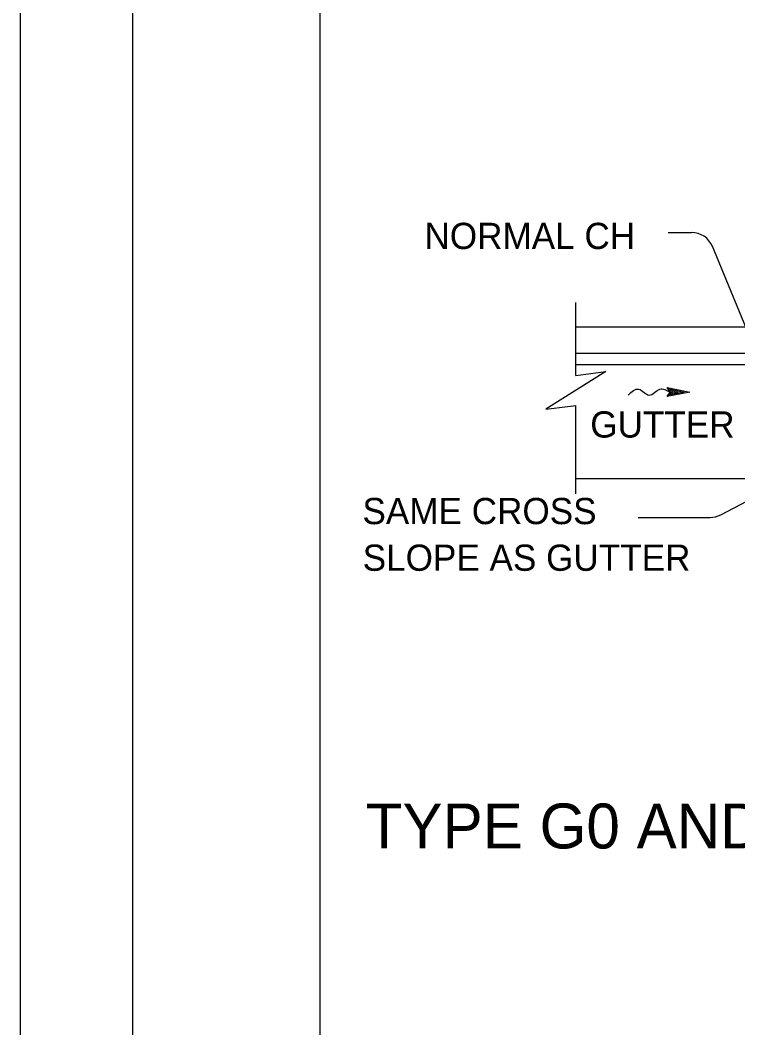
# Model space of a CAD drawing. Extents: x -894 to 866, y -472 to 714.
# Drawn here: x -894 to -702.7, y 175.8 to 444.7 of the extents above; entities that cross this region are included whole.
import ezdxf

# ---------------------------------------------------------------- set-up
doc = ezdxf.new("R2010")
doc.units = 0
for name, color, linetype in [('border_PLOTTING-ELEMENTS', 7, 'Continuous'), ('border_rw_22x34_Cut_Lines', 7, 'Continuous'), ('border_SHEET', 7, 'Continuous'), ('df_DETAIL-anno', 7, 'Continuous'), ('df_FLOW-LINE', 7, 'Continuous'), ('mc_CURB-GUTTER', 7, 'Continuous'), ('str_Concrete-A', 7, 'Continuous')]:
    doc.layers.add(name, color=color, linetype=linetype)

msp = doc.modelspace()

# ---------------------------------------------------------------- linework, layer by layer
at = {"layer": 'border_PLOTTING-ELEMENTS'}
for points in [[(-894.04, -472.44), (865.96, -472.44), (865.96, 713.56), (-894.04, 713.56)], [(-864.04, 670.56), (835.96, 670.56), (835.96, -429.44), (-864.04, -429.44)]]:
    msp.add_lwpolyline(points, close=True, dxfattribs=at)
at = {"layer": 'border_rw_22x34_Cut_Lines'}
msp.add_lwpolyline([(-864.04, 670.56), (835.96, 670.56), (835.96, -429.44), (-864.04, -429.44)], close=True, dxfattribs=at)
at = {"layer": 'border_SHEET'}
msp.add_line((-814.04, -404.44), (-814.04, 645.56), dxfattribs=at)
at = {"layer": 'df_DETAIL-anno'}
for p, q in [((-721.27, 388.02), (-715.03, 388.02)), ((-697.89, 356.25), (-709.58, 384.55)), ((-707.28, 312.71), (-650.49, 342.62)), ((-729.28, 312.01), (-710.07, 312.01))]:
    msp.add_line(p, q, dxfattribs=at)
for centre, start, end in [((-715.03, 382.02), 22.4484, 90), ((-710.07, 318.01), 270, 297.7839)]:
    msp.add_arc(centre, 6, start, end, dxfattribs=at)
at = {"layer": 'df_FLOW-LINE'}
for p, q in [((-721.52, 346.62), (-715.52, 345.42)), ((-720.72, 345.42), (-721.52, 346.62)), ((-715.52, 345.42), (-721.52, 344.22)), ((-721.52, 344.22), (-720.72, 345.42)), ((-721.52, 344.22), (-721.52, 344.22)), ((-721.29, 346.27), (-717.05, 345.42)), ((-717.05, 345.42), (-721.27, 344.58)), ((-721.05, 345.91), (-718.58, 345.42)), ((-718.58, 345.42), (-721.04, 344.93)), ((-720.82, 345.56), (-720.11, 345.42)), ((-720.11, 345.42), (-720.8, 345.28)), ((-720.72, 345.42), (-720.72, 345.42)), ((-715.52, 345.42), (-715.52, 345.42))]:
    msp.add_line(p, q, dxfattribs=at)
msp.add_spline([(-731.92, 344.62), (-729.12, 346.22), (-726.32, 344.62), (-723.52, 346.22), (-720.72, 345.42)], degree=3, dxfattribs=at)
at = {"layer": 'mc_CURB-GUTTER'}
for p, q in [((-508.9, 362.74), (-745.9, 362.74)), ((-508.9, 355.74), (-745.9, 355.74)), ((-508.9, 352.74), (-745.9, 352.74))]:
    msp.add_line(p, q, dxfattribs=at)
at = {"layer": 'str_Concrete-A'}
for p, q in [((-745.9, 360.89), (-745.9, 369.38)), ((-745.9, 349.89), (-745.9, 360.89)), ((-745.9, 330.89), (-745.9, 341.89)), ((-745.9, 318.28), (-745.9, 330.89)), ((-745.9, 322.34), (-697.64, 322.34))]:
    msp.add_line(p, q, dxfattribs=at)
msp.add_lwpolyline([(-745.9, 349.89), (-737.9, 350.89), (-753.9, 340.89), (-745.9, 341.89)], dxfattribs=at)

# ---------------------------------------------------------------- texts
at = {"layer": 'df_DETAIL-anno'}
for s, height, p in [('NORMAL CH', 7, (-786.26, 383.61)), ('GUTTER', 7, (-742.06, 333.3)), ('SAME CROSS', 7, (-802.79, 310.2)), ('SLOPE AS GUTTER', 7, (-802.73, 297.75)), ('TYPE G0 AND G1 THRU G6 INLETS ON GRADE', 12, (-801.93, 223.66))]:
    msp.add_text(s, height=height, dxfattribs=at).set_placement(p)

doc.saveas('drawing.dxf')
